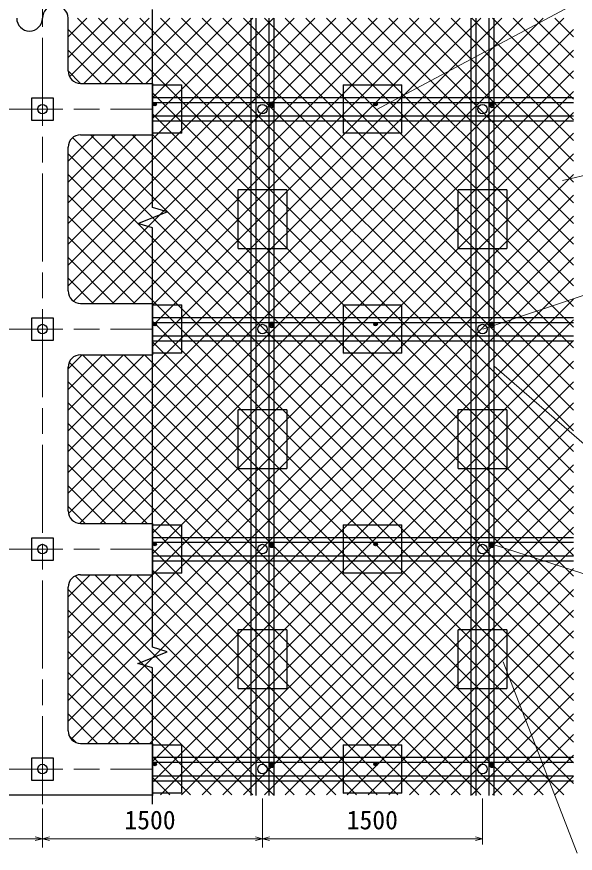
# Model space of a CAD drawing. Units: millimetres, scale not verified. Extents: x 500 to 20500, y 500 to 14562.
# Drawn here: x 4365 to 8172, y 5447 to 11152 of the extents above; entities that cross this region are included whole.
import ezdxf
from ezdxf.enums import TextEntityAlignment as Align

# ---------------------------------------------------------------- set-up
doc = ezdxf.new("R2010")
doc.units = ezdxf.units.MM
doc.header["$LTSCALE"] = 50
doc.linetypes.add('CHAIN', pattern=[18.5, 12, -1.5, 3.5, -1.5])
for name, color, linetype, lineweight in [('C-BMK', 2, 'CHAIN', 13), ('C-STR', 1, 'Continuous', 25), ('C-STR-DIM', 1, 'Continuous', 13), ('C-STR-HTXT', 1, 'Continuous', 13)]:
    doc.layers.add(name, color=color, linetype=linetype, lineweight=lineweight)
doc.styles.add('ＭＳ ゴシック', font='')
doc.styles.get('ＭＳ ゴシック').set_extended_font_data('MS Gothic')

msp = doc.modelspace()

# ---------------------------------------------------------------- linework, layer by layer
at = {"layer": 'C-BMK'}
for p, q in [((4540.2, 5781.69), (4540.2, 11241.69)), ((1305.2, 10521.69), (5295.2, 10521.69)), ((1305.2, 9021.69), (5295.2, 9021.69)), ((1305.2, 7521.69), (5295.2, 7521.69)), ((1305.2, 6021.69), (5295.2, 6021.69))]:
    msp.add_line(p, q, dxfattribs=at)
at = {"layer": 'C-STR', "color": 7}
for p, q in [((5290.2, 9851.69), (5290.2, 11201.69)), ((4715.2, 10781.69), (4715.2, 11141.69)), ((5960.2, 11141.69), (5960.2, 5841.69)), ((5994.2, 11141.69), (5994.2, 5841.69)), ((6086.2, 5841.69), (6086.2, 11141.69)), ((6120.2, 5841.69), (6120.2, 11141.69)), ((7460.2, 11141.69), (7460.2, 5841.69)), ((7494.2, 11141.69), (7494.2, 5841.69)), ((7586.2, 5841.69), (7586.2, 11141.69)), ((7620.2, 5841.69), (7620.2, 11141.69)), ((4800.2, 10696.69), (5290.2, 10696.69)), ((5290.2, 10601.69), (8160.2, 10601.69)), ((5290.2, 10567.69), (8160.2, 10567.69)), ((5290.2, 10475.69), (8160.2, 10475.69)), ((5290.2, 10441.69), (8160.2, 10441.69)), ((4800.2, 10346.69), (5290.2, 10346.69)), ((4715.2, 9281.69), (4715.2, 10261.69)), ((5290.2, 6851.69), (5290.2, 9711.69)), ((4800.2, 9196.69), (5290.2, 9196.69)), ((5290.2, 9101.69), (8160.2, 9101.69)), ((5290.2, 9067.69), (8160.2, 9067.69)), ((5290.2, 8975.69), (8160.2, 8975.69)), ((5290.2, 8941.69), (8160.2, 8941.69)), ((4800.2, 8846.69), (5290.2, 8846.69)), ((4715.2, 7781.69), (4715.2, 8761.69)), ((4800.2, 7696.69), (5290.2, 7696.69)), ((5290.2, 7601.69), (8160.2, 7601.69)), ((5290.2, 7567.69), (8160.2, 7567.69)), ((5290.2, 7475.69), (8160.2, 7475.69)), ((5290.2, 7441.69), (8160.2, 7441.69)), ((4800.2, 7346.69), (5290.2, 7346.69)), ((4715.2, 6281.69), (4715.2, 7261.69)), ((5290.2, 5781.69), (5290.2, 6711.69)), ((4800.2, 6196.69), (5290.2, 6196.69)), ((5290.2, 6101.69), (8160.2, 6101.69)), ((5290.2, 6067.69), (8160.2, 6067.69)), ((5290.2, 5975.69), (8160.2, 5975.69)), ((5290.2, 5941.69), (8160.2, 5941.69)), ((1365.2, 5846.69), (5295.2, 5846.69))]:
    msp.add_line(p, q, dxfattribs=at)
at = {"layer": 'C-STR'}
for p, q in [((4983.98, 11141.69), (4715.2, 10872.91)), ((4842.56, 11141.69), (4715.2, 11014.33)), ((6115.36, 11141.69), (4715.2, 9741.53)), ((4715.2, 9600.11), (6256.78, 11141.69)), ((6398.2, 11141.69), (4715.2, 9458.69)), ((4715.2, 9317.27), (6539.62, 11141.69)), ((4715.2, 8185.9), (7670.99, 11141.69)), ((4715.2, 7903.06), (7953.83, 11141.69)), ((4715.2, 8044.48), (7812.41, 11141.69)), ((8095.25, 11141.69), (4717.15, 7763.59)), ((5125.41, 11141.69), (4725.27, 10741.55)), ((6681.04, 11141.69), (4751.43, 9212.07)), ((5225.15, 10696.69), (4780.15, 11141.69)), ((5266.83, 11141.69), (4821.83, 10696.69)), ((4877.46, 9196.69), (6822.46, 11141.69)), ((4921.57, 11141.69), (8160.2, 7903.06)), ((5408.25, 11141.69), (4963.25, 10696.69)), ((4963.25, 10696.69), (5408.25, 11141.69)), ((6963.88, 11141.69), (5018.88, 9196.69)), ((5063, 11141.69), (8160.2, 8044.48)), ((5549.67, 11141.69), (5104.67, 10696.69)), ((7105.3, 11141.69), (5160.3, 9196.69)), ((5204.42, 11141.69), (8160.2, 8185.9)), ((5691.09, 11141.69), (5246.09, 10696.69)), ((5832.51, 11141.69), (5290.2, 10599.38)), ((5290.2, 10457.96), (5973.93, 11141.69)), ((7246.73, 11141.69), (5290.2, 9185.16)), ((5290.2, 9043.74), (7388.15, 11141.69)), ((7529.57, 11141.69), (5290.2, 8902.32)), ((5345.84, 11141.69), (8160.2, 8327.32)), ((8160.2, 8468.74), (5487.26, 11141.69)), ((5628.68, 11141.69), (8160.2, 8610.16)), ((5770.1, 11141.69), (8160.2, 8751.59)), ((5911.52, 11141.69), (8160.2, 8893.01)), ((8160.2, 9034.43), (6052.95, 11141.69)), ((6194.37, 11141.69), (8160.2, 9175.85)), ((8160.2, 9317.27), (6335.79, 11141.69)), ((6477.21, 11141.69), (8160.2, 9458.69)), ((8160.2, 9600.11), (6618.63, 11141.69)), ((6760.05, 11141.69), (8160.2, 9741.53)), ((8160.2, 9882.96), (6901.47, 11141.69)), ((7042.89, 11141.69), (8160.2, 10024.38)), ((8160.2, 10165.8), (7184.32, 11141.69)), ((7325.74, 11141.69), (8160.2, 10307.22)), ((8160.2, 10448.64), (7467.16, 11141.69)), ((7608.58, 11141.69), (8160.2, 10590.06)), ((8160.2, 10731.48), (7750, 11141.69)), ((7891.42, 11141.69), (8160.2, 10872.91)), ((8160.2, 11014.33), (8032.84, 11141.69)), ((4715.2, 11065.21), (5083.73, 10696.69)), ((4792.07, 7697.08), (8160.2, 11065.21)), ((4715.2, 10923.79), (4942.31, 10696.69)), ((8160.2, 10923.79), (4933.1, 7696.69)), ((4715.2, 10782.37), (4800.89, 10696.69)), ((5074.52, 7696.69), (8160.2, 10782.37)), ((5290.2, 10696.69), (5290.2, 10346.69)), ((8160.2, 10640.95), (5215.94, 7696.69)), ((8160.2, 7761.64), (5290.2, 10631.64)), ((5290.2, 7629.53), (8160.2, 10499.53)), ((8160.2, 7620.21), (5290.2, 10490.21)), ((4715.2, 9882.96), (5178.93, 10346.69)), ((4715.2, 10165.8), (4896.09, 10346.69)), ((4715.2, 10024.38), (5037.51, 10346.69)), ((4746.08, 10327.23), (8160.2, 6913.11)), ((8160.2, 7054.53), (4868.05, 10346.69)), ((5009.47, 10346.69), (8160.2, 7195.95)), ((8160.2, 7337.37), (5150.89, 10346.69)), ((8160.2, 10358.11), (5290.2, 7488.11)), ((5290.2, 10348.79), (8160.2, 7478.79)), ((8160.2, 6771.69), (4715.2, 10216.69)), ((4715.2, 6771.69), (8160.2, 10216.69)), ((4715.2, 10075.26), (8160.2, 6630.26)), ((8160.2, 10075.26), (4715.2, 6630.26)), ((8160.2, 6488.84), (4715.2, 9933.84)), ((4715.2, 6488.84), (8160.2, 9933.84)), ((8160.2, 6347.42), (4715.2, 9792.42)), ((8160.2, 9792.42), (4715.2, 6347.42)), ((5169.52, 9196.69), (4715.2, 9651)), ((4735.62, 6226.42), (8160.2, 9651)), ((4715.2, 9509.58), (5028.1, 9196.69)), ((4847.31, 6196.69), (8160.2, 9509.58)), ((4886.68, 9196.69), (4715.2, 9368.16)), ((8160.2, 9368.16), (4988.73, 6196.69)), ((8160.2, 9226.74), (5130.15, 6196.69)), ((5290.2, 9196.69), (5290.2, 8846.69)), ((5271.57, 6196.69), (8160.2, 9085.32)), ((8160.2, 6206), (5290.2, 9076)), ((5290.2, 6073.89), (8160.2, 8943.89)), ((5290.2, 8934.58), (8160.2, 6064.58)), ((4810.3, 8846.69), (4715.2, 8751.59)), ((5234.57, 8846.69), (4715.2, 8327.32)), ((5093.15, 8846.69), (4715.2, 8468.74)), ((4951.73, 8846.69), (4715.2, 8610.16)), ((7812.41, 5846.69), (4812.41, 8846.69)), ((7953.83, 5846.69), (4953.83, 8846.69)), ((8095.25, 5846.69), (5095.25, 8846.69)), ((5236.68, 8846.69), (8160.2, 5923.16)), ((4722.21, 8795.47), (7670.99, 5846.69)), ((5290.2, 5932.47), (8160.2, 8802.47)), ((4715.2, 8661.05), (7529.57, 5846.69)), ((8160.2, 8661.05), (5345.84, 5846.69)), ((7388.15, 5846.69), (4715.2, 8519.63)), ((8160.2, 8519.63), (5487.26, 5846.69)), ((4715.2, 8378.21), (7246.73, 5846.69)), ((5628.68, 5846.69), (8160.2, 8378.21)), ((4715.2, 8236.79), (5255.3, 7696.69)), ((8160.2, 8236.79), (5770.1, 5846.69)), ((4715.2, 8095.37), (5113.88, 7696.69)), ((8160.2, 8095.37), (5911.52, 5846.69)), ((4972.46, 7696.69), (4715.2, 7953.94)), ((6052.95, 5846.69), (8160.2, 7953.94)), ((4831.04, 7696.69), (4715.2, 7812.52)), ((8160.2, 7812.52), (6194.37, 5846.69)), ((5290.2, 7696.69), (5290.2, 7346.69)), ((7105.3, 5846.69), (5290.2, 7661.79)), ((6335.79, 5846.69), (8160.2, 7671.1)), ((5290.2, 7520.37), (6963.88, 5846.69)), ((8160.2, 7529.68), (6477.21, 5846.69)), ((6822.46, 5846.69), (5290.2, 7378.94)), ((6618.63, 5846.69), (8160.2, 7388.26)), ((5148.78, 7346.69), (4715.2, 6913.11)), ((4715.2, 7195.95), (4865.94, 7346.69)), ((5007.36, 7346.69), (4715.2, 7054.53)), ((6256.78, 5846.69), (4764.6, 7338.87)), ((4898.2, 7346.69), (6398.2, 5846.69)), ((6539.62, 5846.69), (5039.62, 7346.69)), ((6681.04, 5846.69), (5181.04, 7346.69)), ((4715.2, 7246.84), (6115.36, 5846.69)), ((8160.2, 7246.84), (6760.05, 5846.69)), ((5973.93, 5846.69), (4715.2, 7105.42)), ((6901.47, 5846.69), (8160.2, 7105.42)), ((4715.2, 6964), (5832.51, 5846.69)), ((8160.2, 6964), (7042.89, 5846.69)), ((5691.09, 5846.69), (4715.2, 6822.57)), ((7184.32, 5846.69), (8160.2, 6822.57)), ((5199.67, 6196.69), (4715.2, 6681.15)), ((8160.2, 6681.15), (7325.74, 5846.69)), ((4715.2, 6539.73), (5058.25, 6196.69)), ((7467.16, 5846.69), (8160.2, 6539.73)), ((4916.83, 6196.69), (4715.2, 6398.31)), ((8160.2, 6398.31), (7608.58, 5846.69)), ((4720.84, 6251.25), (4769.77, 6202.32)), ((7750, 5846.69), (8160.2, 6256.89)), ((5290.2, 6196.69), (5290.2, 5846.69)), ((5290.2, 6106.15), (5549.67, 5846.69)), ((8160.2, 6115.47), (7891.42, 5846.69)), ((5408.25, 5846.69), (5290.2, 5964.73)), ((8032.84, 5846.69), (8160.2, 5974.05))]:
    msp.add_line(p, q, dxfattribs=at)
at = {"layer": 'C-STR', "color": 6}
for p, q in [((5290.2, 10686.69), (5490.2, 10686.69)), ((5490.2, 10356.69), (5490.2, 10686.69)), ((6590.2, 10686.69), (6990.2, 10686.69)), ((6590.2, 10686.69), (6590.2, 10356.69)), ((6990.2, 10356.69), (6990.2, 10686.69)), ((5490.2, 10356.69), (5290.2, 10356.69)), ((6990.2, 10356.69), (6590.2, 10356.69)), ((6590.2, 10351.74), (6590.2, 10351.69)), ((6205.2, 9971.69), (5875.2, 9971.69)), ((5875.2, 9571.69), (5875.2, 9971.69)), ((6205.2, 9971.69), (6205.2, 9571.69)), ((7705.2, 9971.69), (7375.2, 9971.69)), ((7375.2, 9571.69), (7375.2, 9971.69)), ((7705.2, 9971.69), (7705.2, 9571.69)), ((5875.2, 9571.69), (6205.2, 9571.69)), ((7375.2, 9571.69), (7705.2, 9571.69)), ((5290.2, 9186.69), (5490.2, 9186.69)), ((5490.2, 8856.69), (5490.2, 9186.69)), ((6590.2, 9186.69), (6990.2, 9186.69)), ((6590.2, 9186.69), (6590.2, 8856.69)), ((6990.2, 8856.69), (6990.2, 9186.69)), ((5490.2, 8856.69), (5290.2, 8856.69)), ((6990.2, 8856.69), (6590.2, 8856.69)), ((6590.2, 8851.74), (6590.2, 8851.69)), ((6205.2, 8471.69), (5875.2, 8471.69)), ((5875.2, 8071.69), (5875.2, 8471.69)), ((6205.2, 8471.69), (6205.2, 8071.69)), ((7705.2, 8471.69), (7375.2, 8471.69)), ((7375.2, 8071.69), (7375.2, 8471.69)), ((7705.2, 8471.69), (7705.2, 8071.69)), ((5875.2, 8071.69), (6205.2, 8071.69)), ((7375.2, 8071.69), (7705.2, 8071.69)), ((5290.2, 7686.69), (5490.2, 7686.69)), ((5490.2, 7356.69), (5490.2, 7686.69)), ((6590.2, 7686.69), (6990.2, 7686.69)), ((6590.2, 7686.69), (6590.2, 7356.69)), ((6990.2, 7356.69), (6990.2, 7686.69)), ((5490.2, 7356.69), (5290.2, 7356.69)), ((6990.2, 7356.69), (6590.2, 7356.69)), ((6205.2, 6971.69), (5875.2, 6971.69)), ((5875.2, 6571.69), (5875.2, 6971.69)), ((6205.2, 6971.69), (6205.2, 6571.69)), ((7705.2, 6971.69), (7375.2, 6971.69)), ((7375.2, 6571.69), (7375.2, 6971.69)), ((7705.2, 6971.69), (7705.2, 6571.69)), ((5875.2, 6571.69), (6205.2, 6571.69)), ((7375.2, 6571.69), (7705.2, 6571.69)), ((5290.2, 6186.69), (5490.2, 6186.69)), ((5490.2, 5856.69), (5490.2, 6186.69)), ((6590.2, 6186.69), (6990.2, 6186.69)), ((6590.2, 6186.69), (6590.2, 5856.69)), ((6990.2, 5856.69), (6990.2, 6186.69)), ((5490.2, 5856.69), (5290.2, 5856.69)), ((6990.2, 5856.69), (6590.2, 5856.69)), ((6590.2, 5851.74), (6590.2, 5851.69))]:
    msp.add_line(p, q, dxfattribs=at)
for points in [[(4465.2, 10446.69), (4615.2, 10446.69), (4615.2, 10596.69), (4465.2, 10596.69)], [(4465.2, 8946.69), (4615.2, 8946.69), (4615.2, 9096.69), (4465.2, 9096.69)], [(4465.2, 7446.69), (4615.2, 7446.69), (4615.2, 7596.69), (4465.2, 7596.69)], [(4465.2, 5946.69), (4615.2, 5946.69), (4615.2, 6096.69), (4465.2, 6096.69)]]:
    msp.add_lwpolyline(points, close=True, dxfattribs=at)
at = {"layer": 'C-STR', "color": 7}
for points in [[(5290.2, 9711.69), (5190.2, 9741.69), (5390.2, 9821.69), (5290.2, 9851.69)], [(5290.2, 6711.69), (5190.2, 6741.69), (5390.2, 6821.69), (5290.2, 6851.69)]]:
    msp.add_lwpolyline(points, dxfattribs=at)
at = {"layer": 'C-STR', "color": 6}
for centre in [(4540.2, 10521.69), (4540.2, 9021.69), (4540.2, 7521.69), (4540.2, 6021.69)]:
    msp.add_circle(centre, 32.5, dxfattribs=at)
at = {"layer": 'C-STR', "color": 7}
for centre, radius in [((5305.5, 10555.69), 12), ((5305.5, 10555.69), 12), ((5305.5, 10555.69), 8), ((5305.5, 10555.69), 3), ((5305.5, 10555.69), 3), ((6040.2, 10521.69), 32.5), ((6103.2, 10550.69), 12), ((6103.2, 10550.69), 8), ((6103.2, 10550.69), 3), ((6811.2, 10555.69), 12), ((6811.2, 10555.69), 12), ((6811.2, 10555.69), 8), ((6811.2, 10555.69), 3), ((6811.2, 10555.69), 3), ((7540.2, 10521.69), 32.5), ((7603.2, 10550.69), 12), ((7603.2, 10550.69), 8), ((7603.2, 10550.69), 3), ((5305.5, 9055.69), 12), ((5305.5, 9055.69), 12), ((5305.5, 9055.69), 8), ((5305.5, 9055.69), 3), ((5305.5, 9055.69), 3), ((6040.2, 9021.69), 32.5), ((6103.2, 9050.69), 12), ((6103.2, 9050.69), 8), ((6103.2, 9050.69), 3), ((6811.2, 9055.69), 12), ((6811.2, 9055.69), 12), ((6811.2, 9055.69), 8), ((6811.2, 9055.69), 3), ((6811.2, 9055.69), 3), ((7540.2, 9021.69), 32.5), ((7603.2, 9050.69), 12), ((7603.2, 9050.69), 8), ((7603.2, 9050.69), 3), ((5305.5, 7555.69), 12), ((5305.5, 7555.69), 12), ((5305.5, 7555.69), 8), ((5305.5, 7555.69), 3), ((5305.5, 7555.69), 3), ((6040.2, 7521.69), 32.5), ((6103.2, 7550.69), 12), ((6103.2, 7550.69), 8), ((6103.2, 7550.69), 3), ((6811.2, 7555.69), 12), ((6811.2, 7555.69), 12), ((6811.2, 7555.69), 8), ((6811.2, 7555.69), 3), ((6811.2, 7555.69), 3), ((7540.2, 7521.69), 32.5), ((7603.2, 7550.69), 12), ((7603.2, 7550.69), 8), ((7603.2, 7550.69), 3), ((5305.5, 6055.69), 12), ((5305.5, 6055.69), 12), ((5305.5, 6055.69), 8), ((5305.5, 6055.69), 3), ((5305.5, 6055.69), 3), ((6040.2, 6021.69), 32.5), ((6103.2, 6050.69), 12), ((6103.2, 6050.69), 8), ((6103.2, 6050.69), 3), ((6811.2, 6055.69), 12), ((6811.2, 6055.69), 12), ((6811.2, 6055.69), 8), ((6811.2, 6055.69), 3), ((6811.2, 6055.69), 3), ((7540.2, 6021.69), 32.5), ((7603.2, 6050.69), 12), ((7603.2, 6050.69), 8), ((7603.2, 6050.69), 3)]:
    msp.add_circle(centre, radius, dxfattribs=at)
for centre, radius, start, end in [((4627.7, 11141.69), 87.5, 359.99992, 179.99992), ((4452.7, 11141.69), 87.5, 180.00003, 0.00003), ((4800.2, 10781.69), 85, 180, 270), ((6103.2, 10550.69), 17, 0.00001, 179.99999), ((7603.2, 10550.69), 17, 0.00001, 179.99999), ((6103.2, 10550.69), 17, 180.00001, 359.99999), ((7603.2, 10550.69), 17, 180.00001, 359.99999), ((4800.2, 10261.69), 85, 90, 180), ((4800.2, 9281.69), 85, 180, 270), ((6103.2, 9050.69), 17, 0.00001, 179.99999), ((6103.2, 9050.69), 17, 180.00001, 359.99999), ((7603.2, 9050.69), 17, 0.00001, 179.99999), ((7603.2, 9050.69), 17, 180.00001, 359.99999), ((4800.2, 8761.69), 85, 90, 180), ((4800.2, 7781.69), 85, 180, 270), ((6103.2, 7550.69), 17, 0.00001, 179.99999), ((6103.2, 7550.69), 17, 180.00001, 359.99999), ((7603.2, 7550.69), 17, 0.00001, 179.99999), ((7603.2, 7550.69), 17, 180.00001, 359.99999), ((4800.2, 7261.69), 85, 90, 180), ((4800.2, 6281.69), 85, 180, 270), ((6103.2, 6050.69), 17, 0.00001, 179.99999), ((6103.2, 6050.69), 17, 180.00001, 359.99999), ((7603.2, 6050.69), 17, 0.00001, 179.99999), ((7603.2, 6050.69), 17, 180.00001, 359.99999)]:
    msp.add_arc(centre, radius, start, end, dxfattribs=at)
at = {"layer": 'C-STR-DIM'}
for p, q in [((6040.2, 5821.69), (6040.2, 5506.69)), ((7540.2, 5821.69), (7540.2, 5506.69)), ((6040.2, 5811.69), (6040.2, 5486.69)), ((4540.2, 5751.69), (4540.2, 5486.69)), ((3040.2, 5546.69), (4540.2, 5546.69)), ((4540.2, 5546.69), (4491.91, 5559.63)), ((4540.2, 5546.69), (4491.91, 5533.75)), ((4540.2, 5546.69), (4588.5, 5559.63)), ((4540.2, 5546.69), (6040.2, 5546.69)), ((4540.2, 5546.69), (4588.5, 5533.75)), ((6040.2, 5546.69), (5991.91, 5559.63)), ((6040.2, 5546.69), (5991.91, 5533.75)), ((6040.2, 5546.69), (6088.5, 5559.63)), ((6040.2, 5546.69), (7540.2, 5546.69)), ((6040.2, 5546.69), (6088.5, 5533.75)), ((7540.2, 5546.69), (7491.91, 5559.63)), ((7540.2, 5546.69), (7491.91, 5533.75))]:
    msp.add_line(p, q, dxfattribs=at)
at = {"layer": 'C-STR-HTXT'}
for p, q in [((8236.57, 11277.67), (6816.2, 10516.69)), ((8701.19, 10182.02), (8086.13, 10034.29)), ((7541.75, 9021.98), (8677.57, 9403.54)), ((7620.2, 8768.83), (8680.2, 7847.78)), ((7620.2, 7550.69), (8730.13, 7189.16)), ((8185.49, 5447.36), (7680.4, 6753.68))]:
    msp.add_line(p, q, dxfattribs=at)

# ---------------------------------------------------------------- texts
at = {"layer": 'C-STR-DIM', "color": 7, "style": 'ＭＳ ゴシック'}
for p in [(5099.06, 5571.94), (6614.31, 5571.94)]:
    msp.add_text('1500', height=128.3, dxfattribs=at).set_placement(p, align=Align.BOTTOM_LEFT)

doc.saveas('drawing.dxf')
